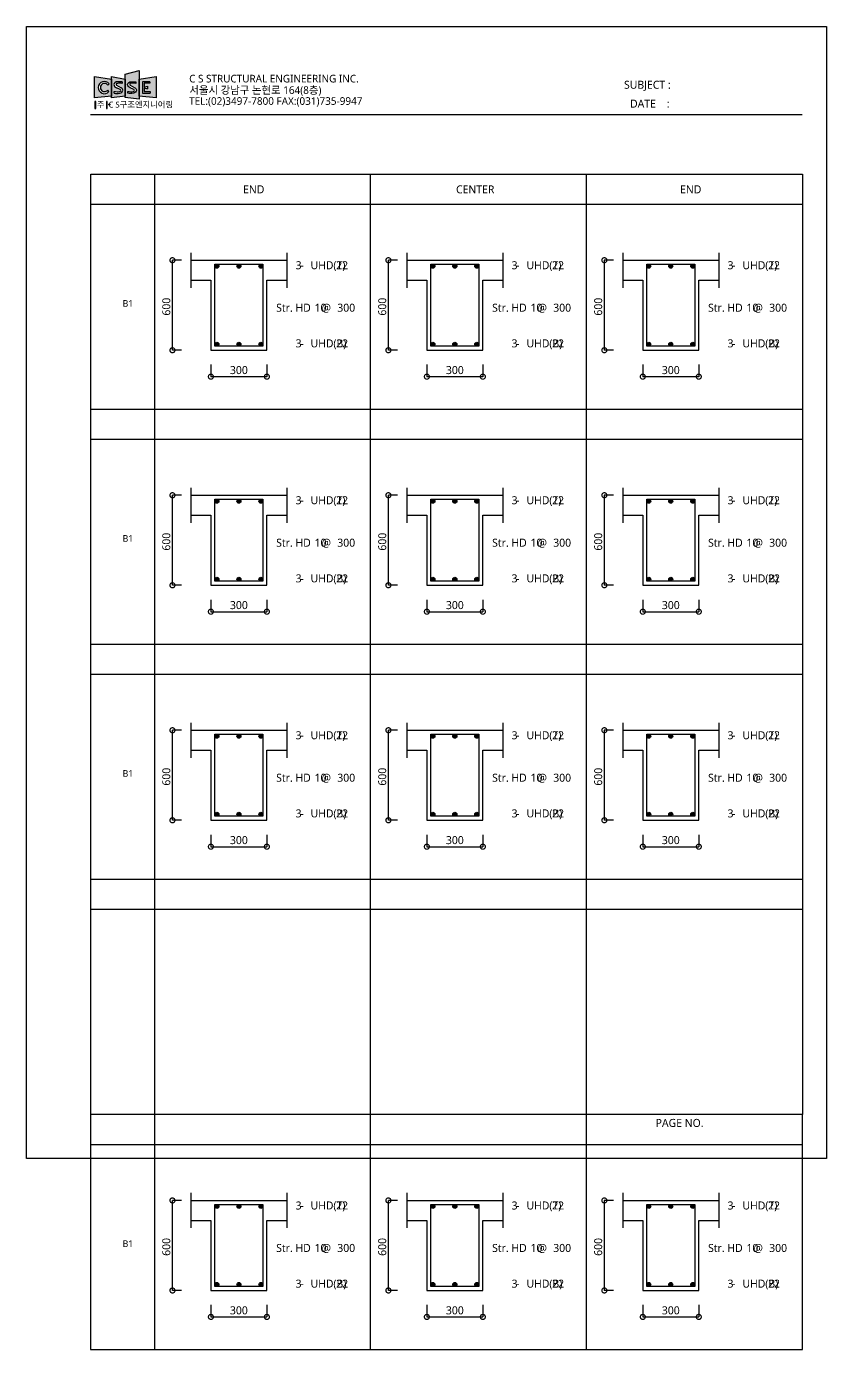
# Model space of a CAD drawing. Extents: x 62919 to 74803, y 80449 to 87064.
# Drawn here: x 62919 to 66920, y 80449 to 87064 of the extents above; entities that cross this region are included whole.
import ezdxf

# ---------------------------------------------------------------- set-up
doc = ezdxf.new("R2010")
doc.units = 0
doc.header["$LTSCALE"] = 50
doc.header["$MEASUREMENT"] = 0
doc.layers.get('0').update_dxf_attribs({"linetype": 'CONTINUOUS'})
doc.layers.get('DEFPOINTS').update_dxf_attribs({"color": 156, "linetype": 'CONTINUOUS'})
for name, color, linetype in [('2', 2, 'CONTINUOUS'), ('DIM', 7, 'CONTINUOUS'), ('edit', 1, 'CONTINUOUS'), ('H', 9, 'CONTINUOUS'), ('TEXT', 3, 'CONTINUOUS')]:
    doc.layers.add(name, color=color, linetype=linetype)
doc.styles.add('12', font='malgun.ttf')

# ---------------------------------------------------------------- blocks, each defined once
blk = doc.blocks.new('_DOTSMALL')
at = {"color": 0, "linetype": 'ByBlock', "const_width": 0.5}
blk.add_lwpolyline([(-0.0625, 0, 1), (0.0625, 0, 1)], format="xyb", close=True, dxfattribs=at)

msp = doc.modelspace()

# ---------------------------------------------------------------- hatches: boundary and pattern name
at = {"layer": 'edit'}
h = msp.add_hatch(color=256, dxfattribs=at)
h.paths.add_polyline_path([(63344.5, 86800.9), (63259.8, 86814), (63259.8, 86707.3), (63344.5, 86715.2)])
h.paths.add_polyline_path([(63332.3, 86776.9, 2.814949), (63331.1, 86738.5), (63325.2, 86745.9, -2.948244), (63325.8, 86770.9)], flags=16)
h = msp.add_hatch(color=156, dxfattribs=at)
h.paths.add_polyline_path([(63413, 86800.9), (63344.5, 86814), (63344.5, 86707.3), (63413, 86715.2)])
h.paths.add_polyline_path([(63385, 86729.7, 0.375196), (63400.6, 86746.3, 0.23206), (63392, 86757.9), (63368.7, 86769.9, -0.621378), (63369.6, 86778.5, -0.086582), (63378.4, 86780.2, -0.013881), (63396.7, 86779.4), (63396.7, 86786.9, 0.011548), (63374, 86787.6, 0.168477), (63360.6, 86782.9, 0.234186), (63356.1, 86773.9, 0.000003), (63356.1, 86773.9, 0.004726), (63356.1, 86773.6, 0.255382), (63359.8, 86764.4, 0.06014), (63368.7, 86757.9), (63387.1, 86749, -0.288527), (63390, 86744.5, -0.348562), (63385.9, 86738.9, -0.069121), (63372.7, 86737.8, -0.055516), (63356.8, 86739.2), (63356.8, 86730.1, 0.049399)], flags=16)
h = msp.add_hatch(color=256, dxfattribs=at)
h.paths.add_polyline_path([(63481.8, 86843.4), (63413, 86825.7), (63413, 86708.2), (63481.8, 86700.3)])
h.paths.add_polyline_path([(63465.2, 86786.9), (63465.2, 86779.4, 0.013881), (63446.9, 86780.2, 0.08874), (63437.9, 86778.4, 0.605403), (63437.1, 86769.9), (63460.4, 86757.9, -0.23219), (63469.1, 86746.3, -0.384597), (63452.9, 86729.7, -0.048404), (63425.3, 86730.1), (63425.3, 86739.2, 0.055516), (63441.1, 86737.8, 0.069121), (63454.4, 86738.9, 0.348562), (63458.4, 86744.5, 0.283388), (63455.7, 86749), (63437.2, 86757.9, -0.06014), (63428.2, 86764.4, -0.255382), (63424.6, 86773.6, -0.23918), (63429.1, 86782.9, -0.17187), (63442.8, 86787.6, -0.011402)], flags=16)
h = msp.add_hatch(color=156, dxfattribs=at)
h.paths.add_polyline_path([(63567.1, 86707.3), (63567.1, 86814), (63481.8, 86800.9), (63481.8, 86715.2)])
h.paths.add_polyline_path([(63498.4, 86730.2), (63498.4, 86787.4), (63535, 86787.4), (63535, 86780.4), (63507.2, 86780.4), (63507.2, 86760.6), (63523.5, 86765.5), (63523.5, 86752.6), (63507.2, 86757.6), (63507.2, 86738.5), (63536.9, 86738.5), (63536.9, 86730.2)], flags=16)
for points in [[(63265.3, 86689.3), (63261.2, 86689.3), (63261.2, 86654.4), (63265.3, 86654.4)], [(63322.4, 86689.3), (63318.3, 86689.3), (63318.3, 86654.4), (63322.4, 86654.4)]]:
    msp.add_hatch(color=256, dxfattribs=at).paths.add_polyline_path(points)
h = msp.add_hatch(color=256, dxfattribs=at)
edge = h.paths.add_edge_path()
edge.add_arc((63333.2, 86673.7), 2.96, 0, 360)

# ---------------------------------------------------------------- linework, layer by layer
for p, q in [((63238.7, 86624), (66798.7, 86624)), ((63240, 86324.9), (66800, 86324.9)), ((63240, 81624.9), (63240, 86324.9)), ((63560, 81624.9), (63560, 86324.9)), ((64640, 81624.9), (64640, 86324.9)), ((65720, 81624.9), (65720, 86324.9)), ((66800, 86324.9), (66800, 81624.9)), ((63240, 86174.9), (66800, 86174.9)), ((63741.1, 85895.3), (64221.1, 85895.3)), ((64821.1, 85895.3), (65301.1, 85895.3)), ((65901.1, 85895.3), (66381.1, 85895.3)), ((63741.1, 85795.3), (63841.1, 85795.3)), ((63841.1, 85795.3), (63841.1, 85445.3)), ((64121.1, 85445.3), (64121.1, 85795.3)), ((64121.1, 85795.3), (64221.1, 85795.3)), ((64821.1, 85795.3), (64921.1, 85795.3)), ((64921.1, 85795.3), (64921.1, 85445.3)), ((65201.1, 85445.3), (65201.1, 85795.3)), ((65201.1, 85795.3), (65301.1, 85795.3)), ((65901.1, 85795.3), (66001.1, 85795.3)), ((66001.1, 85795.3), (66001.1, 85445.3)), ((66281.1, 85445.3), (66281.1, 85795.3)), ((66281.1, 85795.3), (66381.1, 85795.3)), ((63841.1, 85445.3), (64121.1, 85445.3)), ((64921.1, 85445.3), (65201.1, 85445.3)), ((66001.1, 85445.3), (66281.1, 85445.3)), ((63240, 85149.9), (66800, 85149.9)), ((63240, 84999.9), (66800, 84999.9)), ((63741.1, 84720.3), (64221.1, 84720.3)), ((64821.1, 84720.3), (65301.1, 84720.3)), ((65901.1, 84720.3), (66381.1, 84720.3)), ((63741.1, 84620.3), (63841.1, 84620.3)), ((63841.1, 84620.3), (63841.1, 84270.3)), ((64121.1, 84270.3), (64121.1, 84620.3)), ((64121.1, 84620.3), (64221.1, 84620.3)), ((64821.1, 84620.3), (64921.1, 84620.3)), ((64921.1, 84620.3), (64921.1, 84270.3)), ((65201.1, 84270.3), (65201.1, 84620.3)), ((65201.1, 84620.3), (65301.1, 84620.3)), ((65901.1, 84620.3), (66001.1, 84620.3)), ((66001.1, 84620.3), (66001.1, 84270.3)), ((66281.1, 84270.3), (66281.1, 84620.3)), ((66281.1, 84620.3), (66381.1, 84620.3)), ((63841.1, 84270.3), (64121.1, 84270.3)), ((64921.1, 84270.3), (65201.1, 84270.3)), ((66001.1, 84270.3), (66281.1, 84270.3)), ((63240, 83974.9), (66800, 83974.9)), ((63240, 83824.9), (66800, 83824.9)), ((63741.1, 83545.3), (64221.1, 83545.3)), ((64821.1, 83545.3), (65301.1, 83545.3)), ((65901.1, 83545.3), (66381.1, 83545.3)), ((63741.1, 83445.3), (63841.1, 83445.3)), ((63841.1, 83445.3), (63841.1, 83095.3)), ((64121.1, 83095.3), (64121.1, 83445.3)), ((64121.1, 83445.3), (64221.1, 83445.3)), ((64821.1, 83445.3), (64921.1, 83445.3)), ((64921.1, 83445.3), (64921.1, 83095.3)), ((65201.1, 83095.3), (65201.1, 83445.3)), ((65201.1, 83445.3), (65301.1, 83445.3)), ((65901.1, 83445.3), (66001.1, 83445.3)), ((66001.1, 83445.3), (66001.1, 83095.3)), ((66281.1, 83095.3), (66281.1, 83445.3)), ((66281.1, 83445.3), (66381.1, 83445.3)), ((63841.1, 83095.3), (64121.1, 83095.3)), ((64921.1, 83095.3), (65201.1, 83095.3)), ((66001.1, 83095.3), (66281.1, 83095.3)), ((63240, 82799.9), (66800, 82799.9)), ((63240, 82649.9), (66800, 82649.9)), ((66798.7, 81624), (63238.7, 81624)), ((63240, 80449), (63240, 81624)), ((63560, 80449), (63560, 81624)), ((64640, 80449), (64640, 81624)), ((65720, 80449), (65720, 81624)), ((66800, 80449), (66800, 81624)), ((63239.7, 81474), (66799.7, 81474)), ((63741.1, 81194.3), (64221.1, 81194.3)), ((64821.1, 81194.3), (65301.1, 81194.3)), ((65901.1, 81194.3), (66381.1, 81194.3)), ((63741.1, 81094.3), (63841.1, 81094.3)), ((63841.1, 81094.3), (63841.1, 80744.3)), ((64121.1, 80744.3), (64121.1, 81094.3)), ((64121.1, 81094.3), (64221.1, 81094.3)), ((64821.1, 81094.3), (64921.1, 81094.3)), ((64921.1, 81094.3), (64921.1, 80744.3)), ((65201.1, 80744.3), (65201.1, 81094.3)), ((65201.1, 81094.3), (65301.1, 81094.3)), ((65901.1, 81094.3), (66001.1, 81094.3)), ((66001.1, 81094.3), (66001.1, 80744.3)), ((66281.1, 80744.3), (66281.1, 81094.3)), ((66281.1, 81094.3), (66381.1, 81094.3)), ((63841.1, 80744.3), (64121.1, 80744.3)), ((64921.1, 80744.3), (65201.1, 80744.3)), ((66001.1, 80744.3), (66281.1, 80744.3)), ((63239.7, 80449), (66799.7, 80449))]:
    msp.add_line(p, q)
for centre, radius in [((63871.1, 85865.3), 10), ((63871.1, 85865.3), 7), ((63871.1, 85865.3), 4), ((63871.1, 85865.3), 1), ((63981.1, 85865.3), 10), ((63981.1, 85865.3), 7), ((63981.1, 85865.3), 4), ((63981.1, 85865.3), 1), ((64091.1, 85865.3), 10), ((64091.1, 85865.3), 7), ((64091.1, 85865.3), 4), ((64091.1, 85865.3), 1), ((64951.1, 85865.3), 10), ((64951.1, 85865.3), 7), ((64951.1, 85865.3), 4), ((64951.1, 85865.3), 1), ((65061.1, 85865.3), 10), ((65061.1, 85865.3), 7), ((65061.1, 85865.3), 4), ((65061.1, 85865.3), 1), ((65171.1, 85865.3), 10), ((65171.1, 85865.3), 7), ((65171.1, 85865.3), 4), ((65171.1, 85865.3), 1), ((66031.1, 85865.3), 10), ((66031.1, 85865.3), 7), ((66031.1, 85865.3), 4), ((66031.1, 85865.3), 1), ((66141.1, 85865.3), 10), ((66141.1, 85865.3), 7), ((66141.1, 85865.3), 4), ((66141.1, 85865.3), 1), ((66251.1, 85865.3), 10), ((66251.1, 85865.3), 7), ((66251.1, 85865.3), 4), ((66251.1, 85865.3), 1), ((63871.1, 85475.3), 10), ((63871.1, 85475.3), 7), ((63871.1, 85475.3), 4), ((63871.1, 85475.3), 1), ((63981.1, 85475.3), 10), ((63981.1, 85475.3), 7), ((63981.1, 85475.3), 4), ((63981.1, 85475.3), 1), ((64091.1, 85475.3), 10), ((64091.1, 85475.3), 7), ((64091.1, 85475.3), 4), ((64091.1, 85475.3), 1), ((64951.1, 85475.3), 10), ((64951.1, 85475.3), 7), ((64951.1, 85475.3), 4), ((64951.1, 85475.3), 1), ((65061.1, 85475.3), 10), ((65061.1, 85475.3), 7), ((65061.1, 85475.3), 4), ((65061.1, 85475.3), 1), ((65171.1, 85475.3), 10), ((65171.1, 85475.3), 7), ((65171.1, 85475.3), 4), ((65171.1, 85475.3), 1), ((66031.1, 85475.3), 10), ((66031.1, 85475.3), 7), ((66031.1, 85475.3), 4), ((66031.1, 85475.3), 1), ((66141.1, 85475.3), 10), ((66141.1, 85475.3), 7), ((66141.1, 85475.3), 4), ((66141.1, 85475.3), 1), ((66251.1, 85475.3), 10), ((66251.1, 85475.3), 7), ((66251.1, 85475.3), 4), ((66251.1, 85475.3), 1), ((63871.1, 84690.3), 10), ((63871.1, 84690.3), 7), ((63871.1, 84690.3), 4), ((63871.1, 84690.3), 1), ((63981.1, 84690.3), 10), ((63981.1, 84690.3), 7), ((63981.1, 84690.3), 4), ((63981.1, 84690.3), 1), ((64091.1, 84690.3), 10), ((64091.1, 84690.3), 7), ((64091.1, 84690.3), 4), ((64091.1, 84690.3), 1), ((64951.1, 84690.3), 10), ((64951.1, 84690.3), 7), ((64951.1, 84690.3), 4), ((64951.1, 84690.3), 1), ((65061.1, 84690.3), 10), ((65061.1, 84690.3), 7), ((65061.1, 84690.3), 4), ((65061.1, 84690.3), 1), ((65171.1, 84690.3), 10), ((65171.1, 84690.3), 7), ((65171.1, 84690.3), 4), ((65171.1, 84690.3), 1), ((66031.1, 84690.3), 10), ((66031.1, 84690.3), 7), ((66031.1, 84690.3), 4), ((66031.1, 84690.3), 1), ((66141.1, 84690.3), 10), ((66141.1, 84690.3), 7), ((66141.1, 84690.3), 4), ((66141.1, 84690.3), 1), ((66251.1, 84690.3), 10), ((66251.1, 84690.3), 7), ((66251.1, 84690.3), 4), ((66251.1, 84690.3), 1), ((63871.1, 84300.3), 10), ((63871.1, 84300.3), 7), ((63871.1, 84300.3), 4), ((63871.1, 84300.3), 1), ((63981.1, 84300.3), 10), ((63981.1, 84300.3), 7), ((63981.1, 84300.3), 4), ((63981.1, 84300.3), 1), ((64091.1, 84300.3), 10), ((64091.1, 84300.3), 7), ((64091.1, 84300.3), 4), ((64091.1, 84300.3), 1), ((64951.1, 84300.3), 10), ((64951.1, 84300.3), 7), ((64951.1, 84300.3), 4), ((64951.1, 84300.3), 1), ((65061.1, 84300.3), 10), ((65061.1, 84300.3), 7), ((65061.1, 84300.3), 4), ((65061.1, 84300.3), 1), ((65171.1, 84300.3), 10), ((65171.1, 84300.3), 7), ((65171.1, 84300.3), 4), ((65171.1, 84300.3), 1), ((66031.1, 84300.3), 10), ((66031.1, 84300.3), 7), ((66031.1, 84300.3), 4), ((66031.1, 84300.3), 1), ((66141.1, 84300.3), 10), ((66141.1, 84300.3), 7), ((66141.1, 84300.3), 4), ((66141.1, 84300.3), 1), ((66251.1, 84300.3), 10), ((66251.1, 84300.3), 7), ((66251.1, 84300.3), 4), ((66251.1, 84300.3), 1), ((63871.1, 83515.3), 10), ((63871.1, 83515.3), 7), ((63871.1, 83515.3), 4), ((63871.1, 83515.3), 1), ((63981.1, 83515.3), 10), ((63981.1, 83515.3), 7), ((63981.1, 83515.3), 4), ((63981.1, 83515.3), 1), ((64091.1, 83515.3), 10), ((64091.1, 83515.3), 7), ((64091.1, 83515.3), 4), ((64091.1, 83515.3), 1), ((64951.1, 83515.3), 10), ((64951.1, 83515.3), 7), ((64951.1, 83515.3), 4), ((64951.1, 83515.3), 1), ((65061.1, 83515.3), 10), ((65061.1, 83515.3), 7), ((65061.1, 83515.3), 4), ((65061.1, 83515.3), 1), ((65171.1, 83515.3), 10), ((65171.1, 83515.3), 7), ((65171.1, 83515.3), 4), ((65171.1, 83515.3), 1), ((66031.1, 83515.3), 10), ((66031.1, 83515.3), 7), ((66031.1, 83515.3), 4), ((66031.1, 83515.3), 1), ((66141.1, 83515.3), 10), ((66141.1, 83515.3), 7), ((66141.1, 83515.3), 4), ((66141.1, 83515.3), 1), ((66251.1, 83515.3), 10), ((66251.1, 83515.3), 7), ((66251.1, 83515.3), 4), ((66251.1, 83515.3), 1), ((63871.1, 83125.3), 10), ((63871.1, 83125.3), 7), ((63871.1, 83125.3), 4), ((63871.1, 83125.3), 1), ((63981.1, 83125.3), 10), ((63981.1, 83125.3), 7), ((63981.1, 83125.3), 4), ((63981.1, 83125.3), 1), ((64091.1, 83125.3), 10), ((64091.1, 83125.3), 7), ((64091.1, 83125.3), 4), ((64091.1, 83125.3), 1), ((64951.1, 83125.3), 10), ((64951.1, 83125.3), 7), ((64951.1, 83125.3), 4), ((64951.1, 83125.3), 1), ((65061.1, 83125.3), 10), ((65061.1, 83125.3), 7), ((65061.1, 83125.3), 4), ((65061.1, 83125.3), 1), ((65171.1, 83125.3), 10), ((65171.1, 83125.3), 7), ((65171.1, 83125.3), 4), ((65171.1, 83125.3), 1), ((66031.1, 83125.3), 10), ((66031.1, 83125.3), 7), ((66031.1, 83125.3), 4), ((66031.1, 83125.3), 1), ((66141.1, 83125.3), 10), ((66141.1, 83125.3), 7), ((66141.1, 83125.3), 4), ((66141.1, 83125.3), 1), ((66251.1, 83125.3), 10), ((66251.1, 83125.3), 7), ((66251.1, 83125.3), 4), ((66251.1, 83125.3), 1), ((63871.1, 81164.3), 10), ((63871.1, 81164.3), 7), ((63871.1, 81164.3), 4), ((63981.1, 81164.3), 10), ((63981.1, 81164.3), 7), ((63981.1, 81164.3), 4), ((64091.1, 81164.3), 10), ((64091.1, 81164.3), 7), ((64091.1, 81164.3), 4), ((64951.1, 81164.3), 10), ((64951.1, 81164.3), 7), ((64951.1, 81164.3), 4), ((65061.1, 81164.3), 10), ((65061.1, 81164.3), 7), ((65061.1, 81164.3), 4), ((65171.1, 81164.3), 10), ((65171.1, 81164.3), 7), ((65171.1, 81164.3), 4), ((66031.1, 81164.3), 10), ((66031.1, 81164.3), 7), ((66031.1, 81164.3), 4), ((66141.1, 81164.3), 10), ((66141.1, 81164.3), 7), ((66141.1, 81164.3), 4), ((66251.1, 81164.3), 10), ((66251.1, 81164.3), 7), ((66251.1, 81164.3), 4), ((63871.1, 81164.3), 1), ((63981.1, 81164.3), 1), ((64091.1, 81164.3), 1), ((64951.1, 81164.3), 1), ((65061.1, 81164.3), 1), ((65171.1, 81164.3), 1), ((66031.1, 81164.3), 1), ((66141.1, 81164.3), 1), ((66251.1, 81164.3), 1), ((63871.1, 80774.3), 10), ((63871.1, 80774.3), 7), ((63871.1, 80774.3), 4), ((63871.1, 80774.3), 1), ((63981.1, 80774.3), 10), ((63981.1, 80774.3), 7), ((63981.1, 80774.3), 4), ((63981.1, 80774.3), 1), ((64091.1, 80774.3), 10), ((64091.1, 80774.3), 7), ((64091.1, 80774.3), 4), ((64091.1, 80774.3), 1), ((64951.1, 80774.3), 10), ((64951.1, 80774.3), 7), ((64951.1, 80774.3), 4), ((64951.1, 80774.3), 1), ((65061.1, 80774.3), 10), ((65061.1, 80774.3), 7), ((65061.1, 80774.3), 4), ((65061.1, 80774.3), 1), ((65171.1, 80774.3), 10), ((65171.1, 80774.3), 7), ((65171.1, 80774.3), 4), ((65171.1, 80774.3), 1), ((66031.1, 80774.3), 10), ((66031.1, 80774.3), 7), ((66031.1, 80774.3), 4), ((66031.1, 80774.3), 1), ((66141.1, 80774.3), 10), ((66141.1, 80774.3), 7), ((66141.1, 80774.3), 4), ((66141.1, 80774.3), 1), ((66251.1, 80774.3), 10), ((66251.1, 80774.3), 7), ((66251.1, 80774.3), 4), ((66251.1, 80774.3), 1)]:
    msp.add_circle(centre, radius)
at = {"layer": '2'}
for points in [[(63861.1, 85875.3), (64101.1, 85875.3), (64101.1, 85465.3), (63861.1, 85465.3)], [(64941.1, 85875.3), (65181.1, 85875.3), (65181.1, 85465.3), (64941.1, 85465.3)], [(66021.1, 85875.3), (66261.1, 85875.3), (66261.1, 85465.3), (66021.1, 85465.3)], [(63861.1, 84700.3), (64101.1, 84700.3), (64101.1, 84290.3), (63861.1, 84290.3)], [(64941.1, 84700.3), (65181.1, 84700.3), (65181.1, 84290.3), (64941.1, 84290.3)], [(66021.1, 84700.3), (66261.1, 84700.3), (66261.1, 84290.3), (66021.1, 84290.3)], [(63861.1, 83525.3), (64101.1, 83525.3), (64101.1, 83115.3), (63861.1, 83115.3)], [(64941.1, 83525.3), (65181.1, 83525.3), (65181.1, 83115.3), (64941.1, 83115.3)], [(66021.1, 83525.3), (66261.1, 83525.3), (66261.1, 83115.3), (66021.1, 83115.3)], [(63861.1, 81174.3), (64101.1, 81174.3), (64101.1, 80764.3), (63861.1, 80764.3)], [(64941.1, 81174.3), (65181.1, 81174.3), (65181.1, 80764.3), (64941.1, 80764.3)], [(66021.1, 81174.3), (66261.1, 81174.3), (66261.1, 80764.3), (66021.1, 80764.3)]]:
    msp.add_lwpolyline(points, close=True, dxfattribs=at)
at = {"layer": 'DEFPOINTS', "color": 0}
msp.add_lwpolyline([(62918.7, 87064), (66920, 87064), (66920, 81404.9), (62918.7, 81404.9)], close=True, dxfattribs=at)
at = {"layer": 'DIM', "color": 7}
for p, q in [((63693.9, 85895.3), (63648.7, 85895.3)), ((63648.9, 85445.3), (63648.9, 85895.3)), ((64773.9, 85895.3), (64728.7, 85895.3)), ((64728.9, 85445.3), (64728.9, 85895.3)), ((65853.9, 85895.3), (65808.7, 85895.3)), ((65808.9, 85445.3), (65808.9, 85895.3)), ((63693.9, 85445.3), (63648.7, 85445.3)), ((64773.9, 85445.3), (64728.7, 85445.3)), ((65853.9, 85445.3), (65808.7, 85445.3)), ((63841.1, 85373.1), (63841.1, 85312.9)), ((64121.1, 85373.1), (64121.1, 85312.9)), ((64921.1, 85373.1), (64921.1, 85312.9)), ((65201.1, 85373.1), (65201.1, 85312.9)), ((66001.1, 85373.1), (66001.1, 85312.9)), ((66281.1, 85373.1), (66281.1, 85312.9)), ((63841.1, 85313.1), (64121.1, 85313.1)), ((64921.1, 85313.1), (65201.1, 85313.1)), ((66001.1, 85313.1), (66281.1, 85313.1)), ((63693.9, 84720.3), (63648.7, 84720.3)), ((63648.9, 84270.3), (63648.9, 84720.3)), ((64773.9, 84720.3), (64728.7, 84720.3)), ((64728.9, 84270.3), (64728.9, 84720.3)), ((65853.9, 84720.3), (65808.7, 84720.3)), ((65808.9, 84270.3), (65808.9, 84720.3)), ((63693.9, 84270.3), (63648.7, 84270.3)), ((64773.9, 84270.3), (64728.7, 84270.3)), ((65853.9, 84270.3), (65808.7, 84270.3)), ((63841.1, 84198.1), (63841.1, 84137.9)), ((64121.1, 84198.1), (64121.1, 84137.9)), ((64921.1, 84198.1), (64921.1, 84137.9)), ((65201.1, 84198.1), (65201.1, 84137.9)), ((66001.1, 84198.1), (66001.1, 84137.9)), ((66281.1, 84198.1), (66281.1, 84137.9)), ((63841.1, 84138.1), (64121.1, 84138.1)), ((64921.1, 84138.1), (65201.1, 84138.1)), ((66001.1, 84138.1), (66281.1, 84138.1)), ((63693.9, 83545.3), (63648.7, 83545.3)), ((63648.9, 83095.3), (63648.9, 83545.3)), ((64773.9, 83545.3), (64728.7, 83545.3)), ((64728.9, 83095.3), (64728.9, 83545.3)), ((65853.9, 83545.3), (65808.7, 83545.3)), ((65808.9, 83095.3), (65808.9, 83545.3)), ((63693.9, 83095.3), (63648.7, 83095.3)), ((64773.9, 83095.3), (64728.7, 83095.3)), ((65853.9, 83095.3), (65808.7, 83095.3)), ((63841.1, 83023.1), (63841.1, 82962.9)), ((64121.1, 83023.1), (64121.1, 82962.9)), ((64921.1, 83023.1), (64921.1, 82962.9)), ((65201.1, 83023.1), (65201.1, 82962.9)), ((66001.1, 83023.1), (66001.1, 82962.9)), ((66281.1, 83023.1), (66281.1, 82962.9)), ((63841.1, 82963.1), (64121.1, 82963.1)), ((64921.1, 82963.1), (65201.1, 82963.1)), ((66001.1, 82963.1), (66281.1, 82963.1)), ((63693.9, 81194.3), (63648.7, 81194.3)), ((63648.9, 80744.3), (63648.9, 81194.3)), ((64773.9, 81194.3), (64728.7, 81194.3)), ((64728.9, 80744.3), (64728.9, 81194.3)), ((65853.9, 81194.3), (65808.7, 81194.3)), ((65808.9, 80744.3), (65808.9, 81194.3)), ((63693.9, 80744.3), (63648.7, 80744.3)), ((64773.9, 80744.3), (64728.7, 80744.3)), ((65853.9, 80744.3), (65808.7, 80744.3)), ((63841.1, 80672.2), (63841.1, 80612)), ((64121.1, 80672.2), (64121.1, 80612)), ((64921.1, 80672.2), (64921.1, 80612)), ((65201.1, 80672.2), (65201.1, 80612)), ((66001.1, 80672.2), (66001.1, 80612)), ((66281.1, 80672.2), (66281.1, 80612)), ((63841.1, 80612.2), (64121.1, 80612.2)), ((64921.1, 80612.2), (65201.1, 80612.2)), ((66001.1, 80612.2), (66281.1, 80612.2))]:
    msp.add_line(p, q, dxfattribs=at)
at = {"layer": 'edit'}
for p, q in [((63331.1, 86738.5), (63325.2, 86745.9)), ((63332.3, 86776.9), (63325.8, 86770.9)), ((63356.8, 86730.1), (63356.8, 86739.2)), ((63368.7, 86769.9), (63392, 86757.9)), ((63387.1, 86749), (63368.7, 86757.9)), ((63396.7, 86786.9), (63396.7, 86779.4)), ((63465.2, 86786.9), (63465.2, 86779.4)), ((63535, 86787.4), (63498.4, 86787.4)), ((63498.4, 86787.4), (63498.4, 86730.2)), ((63498.4, 86730.2), (63536.9, 86730.2)), ((63535, 86780.4), (63507.2, 86780.4)), ((63507.2, 86780.4), (63507.2, 86760.6)), ((63507.2, 86760.6), (63523.5, 86765.5)), ((63507.2, 86757.6), (63523.5, 86752.6)), ((63507.2, 86757.6), (63507.2, 86738.5)), ((63507.2, 86738.5), (63536.9, 86738.5)), ((63523.5, 86765.5), (63523.5, 86752.6)), ((63535, 86787.4), (63535, 86780.4)), ((63536.9, 86738.5), (63536.9, 86730.2))]:
    msp.add_line(p, q, dxfattribs=at)
for points in [[(63259.8, 86707.3), (63259.8, 86814), (63344.5, 86800.9), (63344.5, 86715.2)], [(63344.5, 86707.3), (63344.5, 86814), (63413, 86800.9), (63413, 86715.2)], [(63413, 86708.2), (63413, 86825.7), (63481.8, 86843.4), (63481.8, 86700.3)], [(63481.8, 86715.2), (63481.8, 86800.9), (63567.1, 86814), (63567.1, 86707.3)], [(63265.3, 86689.3), (63261.2, 86689.3), (63261.2, 86654.4), (63265.3, 86654.4)], [(63322.4, 86689.3), (63318.3, 86689.3), (63318.3, 86654.4), (63322.4, 86654.4)]]:
    msp.add_lwpolyline(points, close=True, dxfattribs=at)
msp.add_lwpolyline([(63465.2, 86779.4, 0.013881), (63446.9, 86780.2, 0.086582), (63438.1, 86778.5, 0.621378), (63437.1, 86769.9), (63460.4, 86757.9, -0.23206), (63469.1, 86746.3, -0.375196), (63453.5, 86729.7, -0.049399), (63425.3, 86730.1), (63425.3, 86739.2, 0.055516), (63441.1, 86737.8, 0.069121), (63454.4, 86738.9, 0.348562), (63458.4, 86744.5, 0.288527), (63455.6, 86749), (63437.2, 86757.9, -0.06014), (63428.2, 86764.4, -0.255382), (63424.6, 86773.6, -0.23918), (63429.1, 86782.9, -0.168477), (63442.5, 86787.6, -0.011548), (63465.2, 86786.9)], format="xyb", dxfattribs=at)
msp.add_circle((63333.2, 86673.7), 2.96, dxfattribs=at)
for centre, radius, start, end in [((63308.1, 86758.4), 30.5, 37.29937, 319.06981), ((63309.2, 86758.8), 20.6, 36.03537, 321.09072), ((63366.3, 86772.4), 10.3, 172.99426, 230.29875), ((63367.5, 86773.9), 11.4, 127.2778, 181.08309), ((63371, 86809.8), 72, 258.60252, 271.31276), ((63372.9, 86872.4), 143.2, 263.51605, 274.82835), ((63391.3, 86798.1), 46.1, 226.83244, 240.59882), ((63374, 86765.9), 21.7, 90, 128.25279), ((63371.3, 86773.9), 4.81, 109.81981, 237.24337), ((63378.9, 86754.1), 26, 91.11075, 110.90444), ((63375.4, 86786.2), 48.4, 266.76758, 282.58386), ((63370.9, 86297.3), 490.3, 86.99244, 89.63885), ((63373.3, 86451), 329.3, 85.93764, 89.11884), ((63383.3, 86746.9), 17.3, 275.65598, 357.91951), ((63384.4, 86744.3), 5.56, 285.94915, 2.8156), ((63385, 86744.5), 5, 0.42605, 64.80323), ((63384.4, 86743.3), 16.4, 10.46046, 62.71974)]:
    msp.add_arc(centre, radius, start, end, dxfattribs=at)
at = {"layer": 'H'}
for p, q in [((63741.1, 85932.8), (63741.1, 85757.8)), ((64221.1, 85932.8), (64221.1, 85757.8)), ((64821.1, 85932.8), (64821.1, 85757.8)), ((65301.1, 85932.8), (65301.1, 85757.8)), ((65901.1, 85932.8), (65901.1, 85757.8)), ((66381.1, 85932.8), (66381.1, 85757.8)), ((63741.1, 84757.8), (63741.1, 84582.8)), ((64221.1, 84757.8), (64221.1, 84582.8)), ((64821.1, 84757.8), (64821.1, 84582.8)), ((65301.1, 84757.8), (65301.1, 84582.8)), ((65901.1, 84757.8), (65901.1, 84582.8)), ((66381.1, 84757.8), (66381.1, 84582.8)), ((63741.1, 83582.8), (63741.1, 83407.8)), ((64221.1, 83582.8), (64221.1, 83407.8)), ((64821.1, 83582.8), (64821.1, 83407.8)), ((65301.1, 83582.8), (65301.1, 83407.8)), ((65901.1, 83582.8), (65901.1, 83407.8)), ((66381.1, 83582.8), (66381.1, 83407.8)), ((63741.1, 81231.8), (63741.1, 81056.8)), ((64221.1, 81231.8), (64221.1, 81056.8)), ((64821.1, 81231.8), (64821.1, 81056.8)), ((65301.1, 81231.8), (65301.1, 81056.8)), ((65901.1, 81231.8), (65901.1, 81056.8)), ((66381.1, 81231.8), (66381.1, 81056.8))]:
    msp.add_line(p, q, dxfattribs=at)

# ---------------------------------------------------------------- block references
at = {"layer": 'DIM', "color": 7, "xscale": 50, "yscale": 50, "zscale": 50}
for p, rotation in [((63648.9, 85895.3), 90), ((64728.9, 85895.3), 90), ((65808.9, 85895.3), 90), ((63648.9, 85445.3), 270), ((64728.9, 85445.3), 270), ((65808.9, 85445.3), 270), ((63841.1, 85313.1), 180), ((64921.1, 85313.1), 180), ((66001.1, 85313.1), 180), ((63648.9, 84720.3), 90), ((64728.9, 84720.3), 90), ((65808.9, 84720.3), 90), ((63648.9, 84270.3), 270), ((64728.9, 84270.3), 270), ((65808.9, 84270.3), 270), ((63841.1, 84138.1), 180), ((64921.1, 84138.1), 180), ((66001.1, 84138.1), 180), ((63648.9, 83545.3), 90), ((64728.9, 83545.3), 90), ((65808.9, 83545.3), 90), ((63648.9, 83095.3), 270), ((64728.9, 83095.3), 270), ((65808.9, 83095.3), 270), ((63841.1, 82963.1), 180), ((64921.1, 82963.1), 180), ((66001.1, 82963.1), 180), ((63648.9, 81194.3), 90), ((64728.9, 81194.3), 90), ((65808.9, 81194.3), 90), ((63648.9, 80744.3), 270), ((64728.9, 80744.3), 270), ((65808.9, 80744.3), 270), ((63841.1, 80612.2), 180), ((64921.1, 80612.2), 180), ((66001.1, 80612.2), 180)]:
    msp.add_blockref('_DOTSMALL', p, dxfattribs=dict(at, rotation=rotation))
for p in [(64121.1, 85313.1), (65201.1, 85313.1), (66281.1, 85313.1), (64121.1, 84138.1), (65201.1, 84138.1), (66281.1, 84138.1), (64121.1, 82963.1), (65201.1, 82963.1), (66281.1, 82963.1), (64121.1, 80612.2), (65201.1, 80612.2), (66281.1, 80612.2)]:
    msp.add_blockref('_DOTSMALL', p, dxfattribs=at)

# ---------------------------------------------------------------- texts
at = {"layer": 'edit', "style": '12'}
for s, height, p in [('C S STRUCTURAL ENGINEERING INC.', 38.108, (63732.4, 86784.1)), ('서울시 강남구 논현로 164(8층)', 38.108, (63733.6, 86726.8)), ('주  C S구조엔지니어링', 29.633, (63271, 86658.7)), ('TEL:(02)3497-7800 FAX:(031)735-9947', 38.108, (63732.2, 86672.2)), ('END', 40, (64002.2, 86229.5)), ('CENTER', 40, (65067, 86229.5)), ('END', 40, (66187.7, 86229.5)), ('3', 40, (64264.8, 85850.2)), ('UHD 22', 40, (64339.5, 85850.2)), ('3', 40, (65344.8, 85850.2)), ('UHD 22', 40, (65419.5, 85850.2)), ('3', 40, (66424.8, 85850.2)), ('UHD 22', 40, (66499.5, 85850.2)), ('B1', 33.33, (63399.7, 85662.4)), ('10    300', 40, (64359.4, 85637.8)), ('10    300', 40, (65439.4, 85637.8)), ('10    300', 40, (66519.4, 85637.8)), ('3', 40, (64264.8, 85459.5)), ('UHD 22', 40, (64339.5, 85459.5)), ('3', 40, (65344.8, 85459.5)), ('UHD 22', 40, (65419.5, 85459.5)), ('3', 40, (66424.8, 85459.5)), ('UHD 22', 40, (66499.5, 85459.5)), ('300', 40, (63936.4, 85326)), ('300', 40, (65016.4, 85326)), ('300', 40, (66096.4, 85326)), ('3', 40, (64264.8, 84675.2)), ('UHD 22', 40, (64339.5, 84675.2)), ('3', 40, (65344.8, 84675.2)), ('UHD 22', 40, (65419.5, 84675.2)), ('3', 40, (66424.8, 84675.2)), ('UHD 22', 40, (66499.5, 84675.2)), ('B1', 33.33, (63399.7, 84487.4)), ('10    300', 40, (64359.4, 84462.9)), ('10    300', 40, (65439.4, 84462.9)), ('10    300', 40, (66519.4, 84462.9)), ('3', 40, (64264.8, 84284.5)), ('UHD 22', 40, (64339.5, 84284.5)), ('3', 40, (65344.8, 84284.5)), ('UHD 22', 40, (65419.5, 84284.5)), ('3', 40, (66424.8, 84284.5)), ('UHD 22', 40, (66499.5, 84284.5)), ('300', 40, (63936.4, 84151)), ('300', 40, (65016.4, 84151)), ('300', 40, (66096.4, 84151)), ('3', 40, (64264.8, 83500.2)), ('UHD 22', 40, (64339.5, 83500.2)), ('3', 40, (65344.8, 83500.2)), ('UHD 22', 40, (65419.5, 83500.2)), ('3', 40, (66424.8, 83500.2)), ('UHD 22', 40, (66499.5, 83500.2)), ('B1', 33.33, (63399.7, 83312.4)), ('10    300', 40, (64359.4, 83287.9)), ('10    300', 40, (65439.4, 83287.9)), ('10    300', 40, (66519.4, 83287.9)), ('3', 40, (64264.8, 83109.5)), ('UHD 22', 40, (64339.5, 83109.5)), ('3', 40, (65344.8, 83109.5)), ('UHD 22', 40, (65419.5, 83109.5)), ('3', 40, (66424.8, 83109.5)), ('UHD 22', 40, (66499.5, 83109.5)), ('300', 40, (63936.4, 82976)), ('300', 40, (65016.4, 82976)), ('300', 40, (66096.4, 82976)), ('3', 40, (64264.8, 81149.2)), ('UHD 22', 40, (64339.5, 81149.2)), ('3', 40, (65344.8, 81149.2)), ('UHD 22', 40, (65419.5, 81149.2)), ('3', 40, (66424.8, 81149.2)), ('UHD 22', 40, (66499.5, 81149.2)), ('B1', 33.33, (63399.7, 80961.5)), ('10    300', 40, (64359.4, 80936.9)), ('10    300', 40, (65439.4, 80936.9)), ('10    300', 40, (66519.4, 80936.9)), ('3', 40, (64264.8, 80758.5)), ('UHD 22', 40, (64339.5, 80758.5)), ('3', 40, (65344.8, 80758.5)), ('UHD 22', 40, (65419.5, 80758.5)), ('3', 40, (66424.8, 80758.5)), ('UHD 22', 40, (66499.5, 80758.5)), ('300', 40, (63936.4, 80625)), ('300', 40, (65016.4, 80625)), ('300', 40, (66096.4, 80625))]:
    msp.add_text(s, height=height, dxfattribs=at).set_placement(p)
for p in [(63638, 85618.3), (64718, 85618.3), (65798, 85618.3), (63638, 84443.3), (64718, 84443.3), (65798, 84443.3), (63638, 83268.3), (64718, 83268.3), (65798, 83268.3), (63638, 80917.4), (64718, 80917.4), (65798, 80917.4)]:
    msp.add_text('600', height=40, rotation=90, dxfattribs=at).set_placement(p)
at = {"layer": 'TEXT', "style": '12'}
for s, p in [('SUBJECT : ', (65907.3, 86752.6)), ('   DATE    : ', (65896.8, 86658)), ('-           (T)', (64287.9, 85850.2)), ('-           (T)', (65367.9, 85850.2)), ('-           (T)', (66447.9, 85850.2)), ('Str. HD    @', (64167.7, 85637.8)), ('Str. HD    @', (65247.7, 85637.8)), ('Str. HD    @', (66327.7, 85637.8)), ('-           (B)', (64287.9, 85459.2)), ('-           (B)', (65367.9, 85459.2)), ('-           (B)', (66447.9, 85459.2)), ('-           (T)', (64287.9, 84675.2)), ('-           (T)', (65367.9, 84675.2)), ('-           (T)', (66447.9, 84675.2)), ('Str. HD    @', (64167.7, 84462.9)), ('Str. HD    @', (65247.7, 84462.9)), ('Str. HD    @', (66327.7, 84462.9)), ('-           (B)', (64287.9, 84284.2)), ('-           (B)', (65367.9, 84284.2)), ('-           (B)', (66447.9, 84284.2)), ('-           (T)', (64287.9, 83500.2)), ('-           (T)', (65367.9, 83500.2)), ('-           (T)', (66447.9, 83500.2)), ('Str. HD    @', (64167.7, 83287.9)), ('Str. HD    @', (65247.7, 83287.9)), ('Str. HD    @', (66327.7, 83287.9)), ('-           (B)', (64287.9, 83109.2)), ('-           (B)', (65367.9, 83109.2)), ('-           (B)', (66447.9, 83109.2)), ('PAGE NO.', (66065.4, 81562)), ('-           (T)', (64287.9, 81149.2)), ('-           (T)', (65367.9, 81149.2)), ('-           (T)', (66447.9, 81149.2)), ('Str. HD    @', (64167.7, 80936.9)), ('Str. HD    @', (65247.7, 80936.9)), ('Str. HD    @', (66327.7, 80936.9)), ('-           (B)', (64287.9, 80758.3)), ('-           (B)', (65367.9, 80758.3)), ('-           (B)', (66447.9, 80758.3))]:
    msp.add_text(s, height=40, dxfattribs=at).set_placement(p)

doc.saveas('drawing.dxf')
